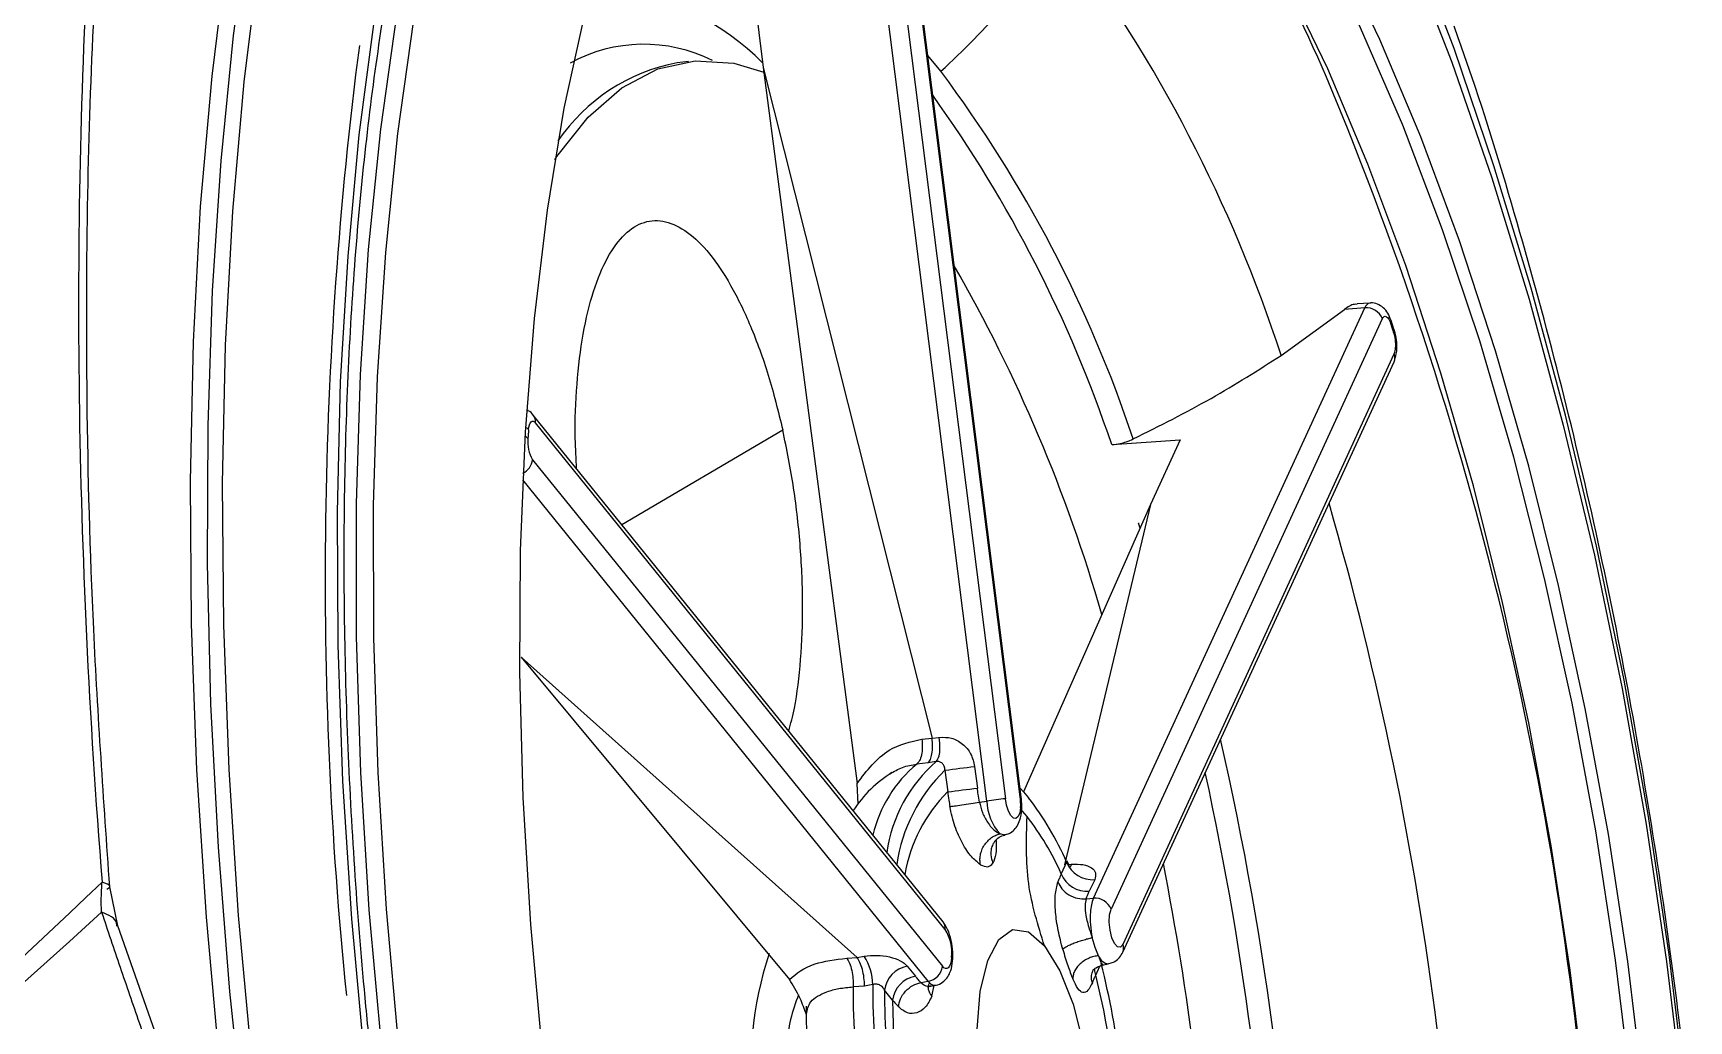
# Model space of a CAD drawing. Extents: x 525 to 613, y 487 to 635.
# Drawn here: x 536.548 to 538.709, y 543.446 to 544.735 of the extents above; entities that cross this region are included whole.
import ezdxf

# ---------------------------------------------------------------- set-up
doc = ezdxf.new("R2010")
doc.units = 0
doc.header["$MEASUREMENT"] = 0
doc.layers.add('1', color=4, linetype='Continuous')
doc.layers.add('STD TEST', color=3, linetype='Continuous')

# ---------------------------------------------------------------- blocks, each defined once
blk = doc.blocks.new('2023 VANGUARD')
at = {"layer": '1', "color": 3, "linetype": 'Continuous', "lineweight": 25}
for p, q in [((-31.1671, -48.9585), (-31.3478, -47.5264)), ((-31.3236, -47.5234), (-31.1429, -48.9554)), ((-31.1235, -48.953), (-31.3042, -47.521)), ((-31.1222, -48.9529), (-31.3029, -47.5208)), ((-31.4789, -47.8437), (-31.459, -48.0008)), ((-31.227, -48.0058), (-31.2443, -47.9852)), ((-31.5567, -47.9928), (-31.5714, -47.9947)), ((-31.459, -48.0008), (-31.2385, -48.8763)), ((-31.459, -48.0008), (-31.3365, -48.9355)), ((-30.6669, -48.3083), (-30.6837, -48.3095)), ((-31.0279, -49.0853), (-30.6737, -48.3146)), ((-30.6508, -48.3288), (-31.0049, -49.0996)), ((-30.7828, -48.3766), (-30.7002, -48.3166)), ((-30.6737, -48.3146), (-30.7002, -48.3166)), ((-30.6356, -48.3422), (-30.6394, -48.3309)), ((-30.9893, -49.1452), (-30.6352, -48.3745)), ((-30.9897, -49.1557), (-30.6355, -48.385)), ((-31.2243, -49.1161), (-31.7592, -48.4548)), ((-31.2213, -49.1262), (-31.7562, -48.4649)), ((-31.6438, -48.5975), (-31.4335, -48.4739)), ((-31.0034, -48.4931), (-31.0041, -48.4932)), ((-31.0034, -48.4931), (-30.9146, -48.487)), ((-30.9146, -48.487), (-30.9535, -48.5715)), ((-31.76, -48.5129), (-31.2251, -49.1742)), ((-31.2438, -49.1937), (-31.773, -48.5393)), ((-30.9535, -48.5715), (-31.1194, -48.9462)), ((-30.9535, -48.5715), (-31.0655, -49.0417)), ((-30.969, -48.5957), (-30.9684, -48.5956)), ((-30.967, -48.602), (-30.969, -48.5957)), ((-31.7751, -48.7708), (-31.3364, -49.1627)), ((-31.7751, -48.7708), (-31.4249, -49.1915)), ((-31.2518, -48.8776), (-31.2385, -48.8763)), ((-31.2385, -48.8763), (-31.2293, -48.8753)), ((-31.2438, -48.9084), (-31.2586, -48.9101)), ((-31.2332, -48.907), (-31.2438, -48.9084)), ((-31.183, -48.9134), (-31.1794, -48.9415)), ((-31.335, -48.9626), (-31.3365, -48.9355)), ((-31.2218, -48.9182), (-31.2182, -48.9464)), ((-31.1768, -48.9597), (-31.1671, -48.9585)), ((-31.1442, -49.0029), (-31.1499, -49.0014)), ((-31.063, -49.0383), (-31.0699, -49.0534)), ((-31.0605, -49.0413), (-31.0564, -49.041)), ((-31.0263, -49.0611), (-31.0333, -49.0763)), ((-32.3017, -49.1212), (-32.3121, -49.0703)), ((-31.0375, -49.0861), (-31.0279, -49.0853)), ((-32.1766, -49.4761), (-32.3017, -49.1212)), ((-31.0256, -49.1495), (-31.0294, -49.1367)), ((-31.0214, -49.1603), (-31.0256, -49.1495)), ((-31.35, -49.1636), (-31.3364, -49.1627)), ((-31.3364, -49.1627), (-31.3273, -49.1611)), ((-31.2709, -49.174), (-31.2604, -49.1871)), ((-31.0248, -49.1856), (-31.0194, -49.174)), ((-31.0187, -49.173), (-31.0082, -49.1711)), ((-31.2533, -49.1954), (-31.2438, -49.1937)), ((-31.3266, -49.1999), (-31.3416, -49.201)), ((-31.3161, -49.198), (-31.3266, -49.1999)), ((-31.2902, -49.2183), (-31.3007, -49.2053)), ((-31.2445, -49.2008), (-31.2343, -49.1989)), ((-31.239, -49.2133), (-31.236, -49.1992))]:
    blk.add_line(p, q, dxfattribs=at)
at = {"layer": '1', "color": 3, "linetype": 'Continuous', "lineweight": 25, "flags": 128}
for points in [[(-32.1682, -49.3037), (-32.186, -49.1101), (-32.1985, -48.9178), (-32.2054, -48.7277), (-32.2069, -48.5411), (-32.2029, -48.3589), (-32.1935, -48.1822), (-32.1785, -48.012), (-32.1583, -47.8491), (-32.1328, -47.6946), (-32.1022, -47.5492), (-32.0667, -47.4138), (-32.0265, -47.2892), (-31.9818, -47.176), (-31.9329, -47.0749), (-31.88, -46.9864), (-31.8234, -46.9111), (-31.7634, -46.8493), (-31.7004, -46.8014), (-31.6348, -46.7678), (-31.5669, -46.7484), (-31.5591, -46.7471)], [(-31.4954, -51.472), (-31.5631, -51.3602), (-31.6288, -51.2376), (-31.6922, -51.1049), (-31.753, -50.9627), (-31.8109, -50.8118), (-31.8656, -50.653), (-31.9167, -50.4871), (-31.964, -50.3151), (-32.0073, -50.1379), (-32.0462, -49.9563), (-32.0807, -49.7715), (-32.1105, -49.5843), (-32.1354, -49.3957), (-32.1554, -49.2069), (-32.1703, -49.0187), (-32.18, -48.8321), (-32.1845, -48.6483), (-32.1838, -48.4681), (-32.1778, -48.2925), (-32.1667, -48.1225), (-32.1504, -47.9589), (-32.129, -47.8027)], [(-32.1264, -49.2998), (-32.1441, -49.1079), (-32.1564, -48.9173), (-32.1633, -48.729), (-32.1648, -48.544), (-32.1609, -48.3635), (-32.1515, -48.1883), (-32.1367, -48.0196), (-32.1166, -47.8582), (-32.0913, -47.705), (-32.061, -47.561), (-32.0259, -47.4268), (-31.986, -47.3033), (-31.9417, -47.1911), (-31.8932, -47.0909), (-31.8408, -47.0032), (-31.7847, -46.9286), (-31.7253, -46.8674), (-31.6629, -46.8199), (-31.5978, -46.7865), (-31.5305, -46.7674), (-31.4612, -46.7625)], [(-31.9671, -47.938), (-31.9869, -48.0888), (-32.0015, -48.2469), (-32.0111, -48.4113), (-32.0153, -48.5811), (-32.0143, -48.7551), (-32.0081, -48.9325), (-31.9966, -49.1121), (-31.98, -49.293)], [(-31.1143, -47.1072), (-31.0662, -47.1447), (-30.998, -47.2094), (-30.9304, -47.2872), (-30.8639, -47.3774), (-30.7987, -47.4795), (-30.7354, -47.5929), (-30.6743, -47.717), (-30.6158, -47.8509), (-30.5602, -47.9938), (-30.5079, -48.1449), (-30.4593, -48.3032), (-30.4145, -48.4677), (-30.374, -48.6375), (-30.3378, -48.8115), (-30.3064, -48.9886), (-30.2798, -49.1677), (-30.2582, -49.3477)], [(-31.9571, -49.2815), (-31.9734, -49.1006), (-31.9843, -48.921), (-31.9898, -48.7439), (-31.99, -48.5704), (-31.9848, -48.4014), (-31.9743, -48.2382), (-31.9584, -48.0815), (-31.9373, -47.9325), (-31.9112, -47.7921), (-31.8802, -47.661), (-31.8445, -47.5401), (-31.8042, -47.4302), (-31.7597, -47.332), (-31.7113, -47.2459), (-31.6837, -47.2048)], [(-30.2545, -49.3398), (-30.2765, -49.1587), (-30.3034, -48.9787), (-30.335, -48.8006), (-30.3712, -48.6256), (-30.4118, -48.4547), (-30.4565, -48.2888), (-30.5051, -48.129), (-30.5572, -47.9762), (-30.6126, -47.8312), (-30.671, -47.695), (-30.732, -47.5682), (-30.7952, -47.4518), (-30.8603, -47.3463), (-30.9269, -47.2523), (-30.9376, -47.2385)], [(-31.9349, -49.2796), (-31.951, -49.0997), (-31.9619, -48.9213), (-31.9674, -48.7452), (-31.9676, -48.5727), (-31.9624, -48.4048), (-31.9519, -48.2425), (-31.9361, -48.0868), (-31.9152, -47.9387), (-31.8892, -47.7991), (-31.8584, -47.6689), (-31.8229, -47.5487), (-31.7829, -47.4395), (-31.7387, -47.3418), (-31.7363, -47.3371)], [(-31.3308, -47.3538), (-31.3841, -47.3788), (-31.4387, -47.4189), (-31.4903, -47.4727), (-31.5386, -47.5398), (-31.5833, -47.6196), (-31.6239, -47.7116), (-31.6603, -47.8151), (-31.6921, -47.9294), (-31.7191, -48.0537), (-31.7412, -48.187), (-31.7581, -48.3284), (-31.7698, -48.4769), (-31.7761, -48.6314), (-31.7771, -48.7908), (-31.7727, -48.9539), (-31.7629, -49.1197), (-31.7478, -49.2868)], [(-30.3256, -49.3364), (-30.3463, -49.1663), (-30.3722, -48.9974), (-30.4031, -48.8308), (-30.4389, -48.6678), (-30.4791, -48.5097), (-30.5237, -48.3577), (-30.5721, -48.2128), (-30.624, -48.0763), (-30.6791, -47.9491), (-30.7369, -47.8322), (-30.797, -47.7265), (-30.8589, -47.6328), (-30.9222, -47.5517), (-30.9864, -47.484), (-31.0509, -47.43), (-31.1154, -47.3903), (-31.1793, -47.3651), (-31.2422, -47.3545)], [(-30.3101, -49.3352), (-30.3303, -49.168), (-30.3556, -49.0017), (-30.3858, -48.8377), (-30.4206, -48.6771), (-30.4597, -48.5211), (-30.503, -48.3707), (-30.55, -48.2272), (-30.6006, -48.0914), (-30.6541, -47.9644), (-30.7104, -47.8472), (-30.769, -47.7404), (-30.8295, -47.645), (-30.8914, -47.5616), (-30.9543, -47.4908), (-31.0177, -47.4331), (-31.0812, -47.389), (-31.1443, -47.3587), (-31.1989, -47.3437)], [(-30.3757, -50.2794), (-30.3643, -50.1342), (-30.3581, -49.9832), (-30.3571, -49.8274), (-30.3615, -49.668), (-30.371, -49.506), (-30.3857, -49.3427), (-30.4055, -49.1792), (-30.4302, -49.0167), (-30.4597, -48.8564), (-30.4937, -48.6994), (-30.5319, -48.5468), (-30.5742, -48.3999), (-30.6202, -48.2595), (-30.6696, -48.1268), (-30.7219, -48.0027), (-30.777, -47.888)], [(-31.7311, -48.1212), (-31.7284, -48.1171), (-31.6874, -48.0656), (-31.6434, -48.0273), (-31.5967, -48.0027), (-31.5478, -47.9919), (-31.4973, -47.9951), (-31.4582, -48.0069)], [(-30.6508, -48.3288), (-30.6497, -48.327), (-30.6484, -48.3259), (-30.647, -48.3256), (-30.6455, -48.3261), (-30.644, -48.3273), (-30.6425, -48.3293), (-30.6411, -48.3319), (-30.6398, -48.3351)], [(-31.7662, -48.4853), (-31.7679, -48.4836), (-31.7701, -48.4822)], [(-31.7653, -48.4736), (-31.7649, -48.4702), (-31.7642, -48.4674), (-31.7632, -48.4651), (-31.7621, -48.4635), (-31.7607, -48.4627), (-31.7593, -48.4627), (-31.7577, -48.4634), (-31.7562, -48.4649)], [(-31.1231, -48.9667), (-31.1242, -48.9737), (-31.1263, -48.9787), (-31.1291, -48.9811), (-31.1324, -48.9806), (-31.1357, -48.9774), (-31.1388, -48.9716), (-31.1413, -48.964), (-31.1429, -48.9554)], [(-31.1236, -48.9416), (-31.1193, -48.9464), (-31.1127, -48.9542)], [(-31.1235, -48.953), (-31.1225, -48.9529), (-31.1222, -48.9529)], [(-31.1146, -48.9787), (-31.1205, -48.9717), (-31.1223, -48.9698)], [(-30.9893, -49.1452), (-30.9925, -49.149), (-30.9964, -49.1488), (-31.0003, -49.1446), (-31.0038, -49.1369), (-31.0063, -49.1271), (-31.0074, -49.1165), (-31.0069, -49.1069), (-31.0049, -49.0996)], [(-31.1191, -49.4939), (-31.1391, -49.4615), (-31.1563, -49.4177), (-31.1694, -49.3661), (-31.1774, -49.3107), (-31.1795, -49.2562), (-31.1756, -49.2069), (-31.166, -49.1668), (-31.1516, -49.1392), (-31.1334, -49.1263), (-31.1129, -49.1292), (-31.0918, -49.1475)], [(-31.0918, -49.1475), (-31.0718, -49.1799), (-31.0546, -49.2237), (-31.0415, -49.2754), (-31.0335, -49.3307), (-31.0314, -49.3852), (-31.0353, -49.4345), (-31.0449, -49.4746), (-31.0593, -49.5022), (-31.0775, -49.5151), (-31.098, -49.5123), (-31.1191, -49.4939)], [(-31.2131, -49.1627), (-31.2137, -49.1671), (-31.2146, -49.1709), (-31.2159, -49.1739), (-31.2174, -49.176), (-31.2192, -49.1771), (-31.2211, -49.1772), (-31.2231, -49.1762), (-31.2251, -49.1742)], [(-31.0248, -49.1856), (-31.0259, -49.1806), (-31.0261, -49.1769)]]:
    blk.add_lwpolyline(points, dxfattribs=at)
at = {"layer": '1', "color": 3, "linetype": 'Continuous', "lineweight": 25}
for centre, radius, start, end in [((-32.3757, -48.7247), 1.7987, 23.2957, 37.7137), ((-32.0343, -47.1308), 1.1905, 312.6936, 324.2303), ((-32.6071, -48.9747), 1.9199, 18.1532, 36.7256), ((-31.6761, -48.2032), 0.3002, 43.8822, 86.1351), ((-26.6173, -48.6657), 5.4136, 172.6375, 185.7952), ((-31.615, -48.1709), 0.2004, 63.4562, 118.6264), ((-31.5262, -48.2333), 0.2429, 100.7255, 145.7802), ((-32.5867, -49.0224), 1.6977, 18.4299, 36.786), ((-34.9605, -49.789), 4.5939, 3.5834, 22.739), ((-32.6378, -49.0424), 1.7236, 18.5816, 35.6792), ((-32.9871, -49.28), 2.0495, 16.0036, 29.859), ((-30.6651, -48.317), 0.00893, 101.8769, 163.949), ((-30.6719, -48.3373), 0.0228, 21.7177, 94.4292), ((-30.6445, -48.3326), 0.00529, 331.7824, 17.4296), ((-34.205, -49.56), 3.7698, 18.7836, 18.9616), ((-30.6406, -48.3437), 0.00519, 331.2861, 17.0991), ((-30.6871, -48.363), 0.0538, 356.1112, 18.2273), ((-30.6483, -48.3793), 0.014, 336.0582, 20.1823), ((-30.6573, -48.3654), 0.0239, 337.784, 357.1364), ((-31.7701, -48.4635), 0.014, 354.1815, 38.3495), ((-31.7764, -48.4833), 0.0147, 41.2909, 61.7505), ((-28.0213, -48.7743), 3.756, 175.4085, 175.5872), ((-31.7217, -48.4897), 0.0448, 174.2549, 211.1684), ((-31.7825, -48.51), 0.0226, 295.7288, 352.6522), ((-35.0673, -49.8224), 4.5239, 358.3137, 16.0782), ((-31.2517, -48.8929), 0.0233, 322.8768, 4.7377), ((-31.3193, -48.8878), 0.0908, 357.9877, 7.9484), ((-34.9227, -49.8042), 4.1651, 1.5548, 12.8508), ((-31.1459, -49.0438), 0.1749, 130.141, 166.4592), ((-31.1068, -49.0524), 0.1927, 130.9889, 171.9754), ((-33.1888, -33.1028), 15.9372, 277.08976, 277.23045), ((-31.0717, -49.0727), 0.2154, 134.1675, 171.6127), ((-34.9361, -49.8059), 4.1496, 2.098, 12.31), ((-31.0767, -49.088), 0.2002, 134.9984, 170.3991), ((-33.1853, -33.1306), 15.9377, 277.08976, 277.23045), ((-29.9135, -58.84), 9.9608, 97.08976, 97.23045), ((-31.0994, -48.9562), 0.0677, 181.9179, 221.8884), ((-31.1911, -48.9619), 0.0682, 355.9493, 7.4647), ((-31.4228, -49.1942), 0.3922, 23.4235, 37.738), ((-31.399, -49.1994), 0.36, 23.9207, 37.8179), ((-31.0291, -49.0248), 0.0364, 201.7177, 274.4292), ((-31.0646, -49.0382), 0.00872, 306.1905, 341.113), ((-34.6566, -49.7705), 3.791, 3.306, 11.1074), ((-31.0361, -49.04), 0.0364, 201.7177, 274.4292), ((-30.9777, -49.1058), 0.0542, 157.784, 177.1364), ((-31.0261, -49.108), 0.0228, 21.7177, 94.4292), ((-30.9096, -49.1113), 0.1225, 176.1401, 191.9319), ((-31.2353, -49.1248), 0.014, 354.1839, 38.2315), ((-31.2718, -49.1567), 0.059, 354.1872, 31.162), ((-31.0025, -49.15), 0.014, 336.007, 20.1833), ((-30.9972, -49.3072), 0.4782, 161.7489, 212.4146), ((-31.386, -49.1991), 0.0699, 0.9049, 32.9373), ((-31.2646, -49.2099), 0.0364, 99.9843, 172.6189), ((-31.2477, -49.1713), 0.0228, 279.9843, 352.6189), ((-31.0064, -49.1555), 0.0157, 197.8092, 263.7169), ((-32.1256, -49.4499), 1.1425, 0.2264, 14.1584), ((-31.2541, -49.223), 0.0364, 99.9844, 172.6176), ((-31.2348, -49.1886), 0.0103, 209.8288, 272.9278), ((-32.063, -49.442), 1.0694, 0.514, 13.8708), ((-31.2432, -49.285), 0.1848, 156.5863, 177.5104), ((-30.1699, -49.2022), 1.1718, 179.9418, 194.443), ((-30.1442, -49.199), 1.1719, 179.9536, 194.4312), ((-30.1583, -49.2007), 1.1425, 180.2264, 194.1584), ((-30.2209, -49.2087), 1.0694, 180.514, 193.8708)]:
    blk.add_arc(centre, radius, start, end, dxfattribs=at)
for points, knots in [([(-31.5083, -45.8327), (-31.5762, -45.8344), (-31.6434, -45.8572), (-31.7714, -45.9423), (-31.8326, -46.0044), (-31.9199, -46.1266), (-31.9483, -46.1725), (-32.0028, -46.273), (-32.0288, -46.3275), (-32.1028, -46.5028), (-32.1471, -46.6357), (-32.2052, -46.8593), (-32.2232, -46.9381), (-32.2555, -47.1006), (-32.27, -47.1847), (-32.3083, -47.4453), (-32.3271, -47.63), (-32.3505, -48.0222), (-32.3548, -48.2242), (-32.3492, -48.6369), (-32.3393, -48.8481), (-32.3221, -49.0644)], [0, 0, 0, 0, 0.125, 0.125, 0.25, 0.25, 0.3125, 0.3125, 0.375, 0.375, 0.5, 0.5, 0.5625, 0.5625, 0.625, 0.625, 0.75, 0.75, 0.875, 0.875, 1, 1, 1, 1]), ([(-32.3121, -49.0703), (-32.3199, -48.9578), (-32.3349, -48.7433), (-32.3429, -48.4416), (-32.3422, -48.1739), (-32.3341, -47.9391), (-32.3213, -47.7366), (-32.3049, -47.5569), (-32.2867, -47.4028), (-32.2679, -47.2735), (-32.2497, -47.1645), (-32.2298, -47.0594), (-32.2031, -46.9356), (-32.1679, -46.7963), (-32.1241, -46.652), (-32.0764, -46.5213), (-32.0325, -46.421), (-31.9944, -46.3459), (-31.9629, -46.291), (-31.9298, -46.2399), (-31.8939, -46.1921), (-31.8551, -46.1482), (-31.829, -46.1282), (-31.8161, -46.1183)], [0, 0, 0, 0, 0.078414, 0.149661, 0.214453, 0.273091, 0.325433, 0.370925, 0.416761, 0.453263, 0.482409, 0.5144, 0.55084, 0.602285, 0.657415, 0.711975, 0.765618, 0.799897, 0.832843, 0.864817, 0.903808, 0.952435, 1, 1, 1, 1]), ([(-31.9709, -49.2934), (-31.974, -49.2637), (-31.9827, -49.1775), (-31.9937, -49.0351), (-32.0025, -48.8676), (-32.0065, -48.7025), (-32.0059, -48.5407), (-32.0007, -48.3832), (-31.9908, -48.2308), (-31.9764, -48.0842), (-31.9575, -47.9443), (-31.9343, -47.8119), (-31.9069, -47.6877), (-31.8756, -47.5724), (-31.8405, -47.4666), (-31.802, -47.3709), (-31.7603, -47.2859), (-31.7158, -47.2119), (-31.669, -47.1492), (-31.6201, -47.0984), (-31.5746, -47.0617), (-31.5452, -47.047), (-31.533, -47.0409)], [0, 0, 0, 0, 0.027477, 0.079732, 0.131989, 0.184236, 0.236468, 0.288681, 0.340868, 0.393025, 0.445144, 0.497215, 0.549229, 0.601175, 0.653039, 0.704814, 0.756493, 0.80809, 0.859654, 0.911257, 0.963091, 1, 1, 1, 1]), ([(-30.2506, -49.3563), (-30.2547, -49.319), (-30.2664, -49.2132), (-30.2906, -49.0393), (-30.3248, -48.8352), (-30.3655, -48.6319), (-30.4125, -48.4292), (-30.4671, -48.2269), (-30.5152, -48.0656), (-30.5477, -47.9735), (-30.5571, -47.947)], [0, 0, 0, 0, 0.076795, 0.217629, 0.358788, 0.500804, 0.644409, 0.790412, 0.939722, 1, 1, 1, 1]), ([(-31.7026, -48.5248), (-31.7033, -48.5115), (-31.7055, -48.473), (-31.7027, -48.4129), (-31.695, -48.3474), (-31.6814, -48.2911), (-31.6628, -48.247), (-31.6402, -48.2165), (-31.6146, -48.2004), (-31.5868, -48.1998), (-31.5579, -48.2138), (-31.529, -48.2419), (-31.5011, -48.2835), (-31.4751, -48.3372), (-31.4516, -48.4009), (-31.4395, -48.4496), (-31.4335, -48.4739)], [0, 0, 0, 0, 0.038733, 0.112009, 0.186558, 0.261369, 0.336166, 0.410773, 0.484207, 0.557662, 0.630566, 0.703657, 0.776592, 0.850254, 0.925141, 1, 1, 1, 1]), ([(-30.6836, -48.3101), (-30.6849, -48.31), (-30.6903, -48.3096), (-30.6959, -48.3136), (-30.7002, -48.3166)], [0, 0, 0, 0, 0.22309, 1, 1, 1, 1]), ([(-30.6394, -48.331), (-30.6407, -48.3277), (-30.6432, -48.3215), (-30.6491, -48.3142), (-30.6568, -48.3095), (-30.6633, -48.3077), (-30.6665, -48.3084), (-30.667, -48.3085)], [0, 0, 0, 0, 0.271405, 0.522739, 0.750825, 0.964613, 1, 1, 1, 1]), ([(-30.6355, -48.385), (-30.6344, -48.3816), (-30.6317, -48.374), (-30.6316, -48.3607), (-30.6334, -48.3493), (-30.6352, -48.3436), (-30.6357, -48.3419)], [0, 0, 0, 0, 0.263185, 0.594472, 0.875535, 1, 1, 1, 1]), ([(-30.9761, -48.4857), (-30.9415, -48.4685), (-30.873, -48.4342), (-30.8127, -48.3957), (-30.7828, -48.3766)], [0, 0, 0, 0, 0.504706, 1, 1, 1, 1]), ([(-31.7592, -48.4548), (-31.7611, -48.4524), (-31.7631, -48.4499), (-31.7661, -48.4487), (-31.7663, -48.4486)], [0, 0, 0, 0, 0.951775, 1, 1, 1, 1]), ([(-31.4257, -48.867), (-31.4231, -48.8574), (-31.4158, -48.8302), (-31.4094, -48.7743), (-31.4065, -48.7035), (-31.4098, -48.6274), (-31.4182, -48.5494), (-31.4284, -48.4991), (-31.4335, -48.4739)], [0, 0, 0, 0, 0.097822, 0.276856, 0.456307, 0.635989, 0.817731, 1, 1, 1, 1]), ([(-31.0034, -48.4931), (-30.9999, -48.4927), (-30.9939, -48.492), (-30.9844, -48.4894), (-30.979, -48.487), (-30.9761, -48.4857)], [0, 0, 0, 0, 0.374289, 0.655892, 1, 1, 1, 1]), ([(-31.3365, -48.9355), (-31.3238, -48.9188), (-31.3013, -48.8891), (-31.2668, -48.8811), (-31.2518, -48.8776)], [0, 0, 0, 0, 0.564499, 1, 1, 1, 1]), ([(-31.2518, -48.8776), (-31.2515, -48.8813), (-31.251, -48.8886), (-31.2523, -48.8984), (-31.2547, -48.9064), (-31.2573, -48.9089), (-31.2586, -48.9101)], [0, 0, 0, 0, 0.249316, 0.5, 0.750684, 1, 1, 1, 1]), ([(-31.2293, -48.8753), (-31.2239, -48.8752), (-31.213, -48.875), (-31.1982, -48.8833), (-31.187, -48.8964), (-31.1843, -48.9077), (-31.183, -48.9134)], [0, 0, 0, 0, 0.248132, 0.496959, 0.74659, 1, 1, 1, 1]), ([(-31.2936, -48.9229), (-31.2883, -48.9198), (-31.2773, -48.9134), (-31.2649, -48.9113), (-31.2586, -48.9101)], [0, 0, 0, 0, 0.487211, 1, 1, 1, 1]), ([(-31.2218, -48.9182), (-31.2219, -48.9165), (-31.2221, -48.9139), (-31.2236, -48.911), (-31.2251, -48.9093), (-31.2269, -48.9079), (-31.2289, -48.9071), (-31.231, -48.9067), (-31.2324, -48.9069), (-31.2332, -48.907)], [0, 0, 0, 0, 0.285867, 0.417429, 0.542189, 0.661325, 0.776244, 0.888554, 1, 1, 1, 1]), ([(-31.2912, -48.9212), (-31.3008, -48.9281), (-31.3207, -48.9422), (-31.3346, -48.9611), (-31.3418, -48.9708)], [0, 0, 0, 0, 0.484953, 1, 1, 1, 1]), ([(-31.2182, -48.9464), (-31.2177, -48.95), (-31.2169, -48.9564), (-31.2158, -48.9629), (-31.2154, -48.9657)], [0, 0, 0, 0, 0.560033, 1, 1, 1, 1]), ([(-31.1768, -48.9597), (-31.1773, -48.9563), (-31.1783, -48.9502), (-31.1791, -48.9442), (-31.1794, -48.9415)], [0, 0, 0, 0, 0.559995, 1, 1, 1, 1]), ([(-31.1439, -49.0023), (-31.1418, -49.0019), (-31.137, -49.001), (-31.131, -48.996), (-31.126, -48.9891), (-31.1224, -48.9791), (-31.121, -48.9666), (-31.1218, -48.9569), (-31.1222, -48.9529)], [0, 0, 0, 0, 0.103185, 0.240566, 0.378911, 0.551947, 0.814721, 1, 1, 1, 1]), ([(-31.2154, -48.9657), (-31.2136, -48.9654), (-31.21, -48.9649), (-31.2, -48.9634), (-31.1882, -48.9615), (-31.1805, -48.9603), (-31.1768, -48.9597)], [0, 0, 0, 0, 0.24087, 0.5, 0.75913, 1, 1, 1, 1]), ([(-31.1755, -49.0415), (-31.1794, -49.0384), (-31.1874, -49.0322), (-31.1993, -49.0141), (-31.2096, -48.9918), (-31.2134, -48.9744), (-31.2154, -48.9657)], [0, 0, 0, 0, 0.2426, 0.490113, 0.742598, 1, 1, 1, 1]), ([(-31.1768, -48.9597), (-31.1757, -48.9643), (-31.1733, -48.974), (-31.1659, -48.9876), (-31.1575, -48.9973), (-31.152, -49.0003), (-31.1499, -49.0014)], [0, 0, 0, 0, 0.234981, 0.49094, 0.806404, 1, 1, 1, 1]), ([(-31.0918, -49.1475), (-31.1002, -49.1208), (-31.117, -49.0674), (-31.1154, -49.0083), (-31.1146, -48.9787)], [0, 0, 0, 0, 0.5, 1, 1, 1, 1]), ([(-31.1755, -49.0415), (-31.1757, -49.0395), (-31.1763, -49.0355), (-31.1757, -49.0291), (-31.1739, -49.0224), (-31.1706, -49.0161), (-31.1662, -49.0105), (-31.161, -49.0061), (-31.1555, -49.0029), (-31.1517, -49.0019), (-31.1499, -49.0014)], [0, 0, 0, 0, 0.114899, 0.238038, 0.367355, 0.499998, 0.632642, 0.761959, 0.885099, 1, 1, 1, 1]), ([(-31.1567, -49.0112), (-31.1576, -49.0124), (-31.1597, -49.0153), (-31.1615, -49.0209), (-31.1621, -49.0274), (-31.1613, -49.0337), (-31.1598, -49.0376), (-31.1591, -49.0395)], [0, 0, 0, 0, 0.149238, 0.374935, 0.594971, 0.804495, 1, 1, 1, 1]), ([(-31.1548, -49.0101), (-31.1548, -49.0164), (-31.1548, -49.029), (-31.1577, -49.0359), (-31.1591, -49.0395)], [0, 0, 0, 0, 0.496696, 1, 1, 1, 1]), ([(-31.157, -49.0113), (-31.1552, -49.0092), (-31.1515, -49.0051), (-31.1463, -49.0035), (-31.1438, -49.0028)], [0, 0, 0, 0, 0.517988, 1, 1, 1, 1]), ([(-31.1755, -49.0415), (-31.172, -49.043), (-31.1651, -49.046), (-31.1611, -49.0416), (-31.1591, -49.0395)], [0, 0, 0, 0, 0.500604, 1, 1, 1, 1]), ([(-31.063, -49.0383), (-31.0625, -49.038), (-31.0617, -49.0376), (-31.0622, -49.0371), (-31.0623, -49.0369)], [0, 0, 0, 0, 0.684829, 1, 1, 1, 1]), ([(-31.0597, -49.0444), (-31.0596, -49.0441), (-31.0594, -49.0428), (-31.0612, -49.0393), (-31.0625, -49.0367)], [0, 0, 0, 0, 0.274396, 1, 1, 1, 1]), ([(-31.0564, -49.041), (-31.0512, -49.0409), (-31.0408, -49.0407), (-31.0298, -49.045), (-31.0239, -49.052), (-31.0255, -49.0581), (-31.0263, -49.0611)], [0, 0, 0, 0, 0.248136, 0.496961, 0.746591, 1, 1, 1, 1]), ([(-32.3228, -49.1034), (-32.3229, -49.1012), (-32.3231, -49.0971), (-32.3232, -49.0909), (-32.3231, -49.0836), (-32.3229, -49.0749), (-32.3223, -49.0678), (-32.3221, -49.0644)], [0, 0, 0, 0, 0.180012, 0.346669, 0.499935, 0.759662, 1, 1, 1, 1]), ([(-32.3157, -49.0736), (-32.314, -49.0723), (-32.3091, -49.0687), (-32.317, -49.0661), (-32.3221, -49.0644)], [0, 0, 0, 0, 0.3492812, 1, 1, 1, 1]), ([(-31.068, -49.1521), (-31.0701, -49.1439), (-31.0744, -49.1273), (-31.0778, -49.1029), (-31.0786, -49.0804), (-31.0757, -49.0695), (-31.0743, -49.064)], [0, 0, 0, 0, 0.242602, 0.490116, 0.7426, 1, 1, 1, 1]), ([(-31.0699, -49.0534), (-31.0708, -49.0554), (-31.0723, -49.059), (-31.0737, -49.0625), (-31.0743, -49.064)], [0, 0, 0, 0, 0.560033, 1, 1, 1, 1]), ([(-31.0743, -49.064), (-31.0728, -49.0672), (-31.0697, -49.0737), (-31.0603, -49.0813), (-31.0489, -49.0861), (-31.0412, -49.0861), (-31.0375, -49.0861)], [0, 0, 0, 0, 0.24087, 0.5, 0.75913, 1, 1, 1, 1]), ([(-31.0375, -49.0861), (-31.0381, -49.0889), (-31.0395, -49.0948), (-31.038, -49.1086), (-31.0343, -49.1233), (-31.0308, -49.133), (-31.0294, -49.1367)], [0, 0, 0, 0, 0.234984, 0.49094, 0.806437, 1, 1, 1, 1]), ([(-31.0375, -49.0861), (-31.0367, -49.0842), (-31.0354, -49.081), (-31.0339, -49.0777), (-31.0333, -49.0763)], [0, 0, 0, 0, 0.559995, 1, 1, 1, 1]), ([(-32.3228, -49.1034), (-32.3188, -49.1153), (-32.3108, -49.1393), (-32.2986, -49.1753), (-32.2862, -49.2114), (-32.2737, -49.2476), (-32.2583, -49.2919), (-32.2399, -49.3444), (-32.2183, -49.4052), (-32.2036, -49.4459), (-32.1963, -49.4662)], [0, 0, 0, 0, 0.099861, 0.199794, 0.299796, 0.399865, 0.5, 0.666495, 0.833163, 1, 1, 1, 1]), ([(-32.303, -49.1217), (-32.303, -49.1205), (-32.3028, -49.112), (-32.3135, -49.1073), (-32.3228, -49.1034)], [0, 0, 0, 0, 0.138477, 1, 1, 1, 1]), ([(-31.2344, -49.1987), (-31.234, -49.1987), (-31.2305, -49.1986), (-31.2248, -49.1953), (-31.2188, -49.1895), (-31.2144, -49.1814), (-31.2117, -49.1705), (-31.2112, -49.156), (-31.2134, -49.1399), (-31.2175, -49.1263), (-31.2222, -49.1193), (-31.2243, -49.1161)], [0, 0, 0, 0, 0.014759, 0.107976, 0.192326, 0.284946, 0.412805, 0.570612, 0.715892, 0.872603, 1, 1, 1, 1]), ([(-31.068, -49.1521), (-31.0676, -49.1516), (-31.0667, -49.1506), (-31.0639, -49.1488), (-31.0598, -49.1466), (-31.0545, -49.1443), (-31.0483, -49.142), (-31.0418, -49.1399), (-31.0354, -49.1381), (-31.0314, -49.1371), (-31.0294, -49.1367)], [0, 0, 0, 0, 0.1148999, 0.2380389, 0.367356, 0.4999991, 0.6326423, 0.7619597, 0.8850994, 1, 1, 1, 1]), ([(-31.068, -49.1521), (-31.0658, -49.1595), (-31.0614, -49.1743), (-31.057, -49.1852), (-31.0548, -49.1907)], [0, 0, 0, 0, 0.5006002, 1, 1, 1, 1]), ([(-31.4249, -49.1915), (-31.4156, -49.1837), (-31.3991, -49.1698), (-31.3649, -49.1655), (-31.35, -49.1636)], [0, 0, 0, 0, 0.56425, 1, 1, 1, 1]), ([(-31.35, -49.1636), (-31.3487, -49.1656), (-31.3461, -49.1697), (-31.3434, -49.1794), (-31.3416, -49.1902), (-31.3416, -49.1974), (-31.3416, -49.201)], [0, 0, 0, 0, 0.249316, 0.5, 0.750684, 1, 1, 1, 1]), ([(-31.3273, -49.1611), (-31.3218, -49.1605), (-31.3108, -49.1592), (-31.2938, -49.1615), (-31.2791, -49.1665), (-31.2737, -49.1715), (-31.2709, -49.174)], [0, 0, 0, 0, 0.2481356, 0.4969606, 0.746591, 1, 1, 1, 1]), ([(-31.0214, -49.1603), (-31.0234, -49.1606), (-31.0275, -49.1612), (-31.0338, -49.1634), (-31.0399, -49.1667), (-31.0454, -49.1709), (-31.0499, -49.1757), (-31.0529, -49.1809), (-31.0547, -49.186), (-31.0547, -49.1891), (-31.0548, -49.1907)], [0, 0, 0, 0, 0.114902, 0.238042, 0.36736, 0.500003, 0.632646, 0.761963, 0.885101, 1, 1, 1, 1]), ([(-31.029, -49.1798), (-31.0287, -49.1794), (-31.0282, -49.1787), (-31.0239, -49.1752), (-31.0184, -49.1733), (-31.0148, -49.1721)], [0, 0, 0, 0, 0.27185, 0.525946, 1, 1, 1, 1]), ([(-31.0214, -49.1603), (-31.0206, -49.1626), (-31.0187, -49.1685), (-31.0167, -49.1726), (-31.0154, -49.1719), (-31.0152, -49.1718)], [0, 0, 0, 0, 0.344318, 0.899377, 1, 1, 1, 1]), ([(-31.0081, -49.1706), (-31.0059, -49.1701), (-31.001, -49.1692), (-30.9949, -49.1642), (-30.9914, -49.1593), (-30.99, -49.1564), (-30.9897, -49.1557)], [0, 0, 0, 0, 0.258093, 0.582904, 0.910442, 1, 1, 1, 1]), ([(-31.4026, -49.2376), (-31.4052, -49.2302), (-31.4118, -49.2117), (-31.42, -49.1991), (-31.4249, -49.1915)], [0, 0, 0, 0, 0.400006, 1, 1, 1, 1]), ([(-31.2826, -49.2269), (-31.282, -49.2235), (-31.2806, -49.2164), (-31.2736, -49.2064), (-31.264, -49.1986), (-31.2568, -49.1964), (-31.2533, -49.1954)], [0, 0, 0, 0, 0.24087, 0.5, 0.75913, 1, 1, 1, 1]), ([(-31.2533, -49.1954), (-31.2546, -49.1939), (-31.2571, -49.1911), (-31.2594, -49.1883), (-31.2604, -49.1871)], [0, 0, 0, 0, 0.559995, 1, 1, 1, 1]), ([(-31.2533, -49.1954), (-31.2511, -49.1972), (-31.2467, -49.2008), (-31.2417, -49.2), (-31.2392, -49.1995)], [0, 0, 0, 0, 0.4990784, 1, 1, 1, 1]), ([(-31.239, -49.2133), (-31.2399, -49.2119), (-31.2419, -49.209), (-31.2433, -49.2043), (-31.2437, -49.2001), (-31.2428, -49.1977), (-31.2424, -49.1967)], [0, 0, 0, 0, 0.2522181, 0.5225212, 0.8063848, 1, 1, 1, 1]), ([(-31.0293, -49.1957), (-31.0312, -49.1995), (-31.0352, -49.2072), (-31.0417, -49.2095), (-31.048, -49.2051), (-31.0526, -49.1953), (-31.0548, -49.1907)], [0, 0, 0, 0, 0.242642, 0.504149, 0.763047, 1, 1, 1, 1]), ([(-31.0293, -49.1957), (-31.0301, -49.1924), (-31.0315, -49.1868), (-31.0293, -49.1819), (-31.0284, -49.1798)], [0, 0, 0, 0, 0.586794, 1, 1, 1, 1]), ([(-31.0293, -49.1957), (-31.0285, -49.1939), (-31.0271, -49.1905), (-31.0255, -49.1871), (-31.0248, -49.1856)], [0, 0, 0, 0, 0.559958, 1, 1, 1, 1]), ([(-31.4026, -49.2366), (-31.4016, -49.231), (-31.4001, -49.2223), (-31.3885, -49.213), (-31.3762, -49.2071), (-31.3605, -49.2028), (-31.348, -49.2016), (-31.3416, -49.201)], [0, 0, 0, 0, 0.306619, 0.47408, 0.645243, 0.820433, 1, 1, 1, 1]), ([(-31.3007, -49.2053), (-31.3015, -49.2038), (-31.3026, -49.2017), (-31.3052, -49.1996), (-31.3073, -49.1985), (-31.3095, -49.1978), (-31.3118, -49.1974), (-31.314, -49.1975), (-31.3154, -49.1978), (-31.3161, -49.198)], [0, 0, 0, 0, 0.285868, 0.41743, 0.542191, 0.661327, 0.776245, 0.888554, 1, 1, 1, 1]), ([(-31.2902, -49.2183), (-31.2888, -49.2199), (-31.2864, -49.2228), (-31.2838, -49.2257), (-31.2826, -49.2269)], [0, 0, 0, 0, 0.560034, 1, 1, 1, 1]), ([(-31.239, -49.2133), (-31.2416, -49.2186), (-31.247, -49.2291), (-31.2586, -49.2359), (-31.2711, -49.2365), (-31.2788, -49.2301), (-31.2826, -49.2269)], [0, 0, 0, 0, 0.242599, 0.490111, 0.742597, 1, 1, 1, 1]), ([(-31.4029, -49.2261), (-31.4029, -49.2381), (-31.4028, -49.273), (-31.3986, -49.3326), (-31.3891, -49.402), (-31.3786, -49.4529), (-31.3717, -49.4797), (-31.3702, -49.4856)], [0, 0, 0, 0, 0.1409241, 0.408421, 0.6747629, 0.9280766, 1, 1, 1, 1])]:
    blk.add_open_spline(points, degree=3, knots=knots, dxfattribs=at)
for points in [[(-31.2438, -48.9084), (-31.2428, -48.9073), (-31.2406, -48.9049), (-31.2386, -48.8972), (-31.2377, -48.8873), (-31.2383, -48.88), (-31.2385, -48.8763)], [(-32.3221, -49.0644), (-32.5472, -49.2783), (-32.7609, -49.4682), (-32.9618, -49.6396)], [(-32.9594, -49.6564), (-32.7598, -49.4912), (-32.5472, -49.3088), (-32.3228, -49.1034)], [(-31.3266, -49.1999), (-31.3268, -49.1963), (-31.3272, -49.1891), (-31.3294, -49.1782), (-31.3326, -49.1687), (-31.3351, -49.1647), (-31.3364, -49.1627)]]:
    blk.add_open_spline(points, degree=3, dxfattribs=at)
blk = doc.blocks.new('2026 Vanguard')
at = {"layer": 'STD TEST', "color": 1}
blk.add_blockref('2023 VANGUARD', (44.1613, 88.209), dxfattribs=at)

msp = doc.modelspace()

# ---------------------------------------------------------------- block references
at = {"layer": '1'}
msp.add_blockref('2026 Vanguard', (524.7985, 504.4821), dxfattribs=at)

doc.saveas('drawing.dxf')
